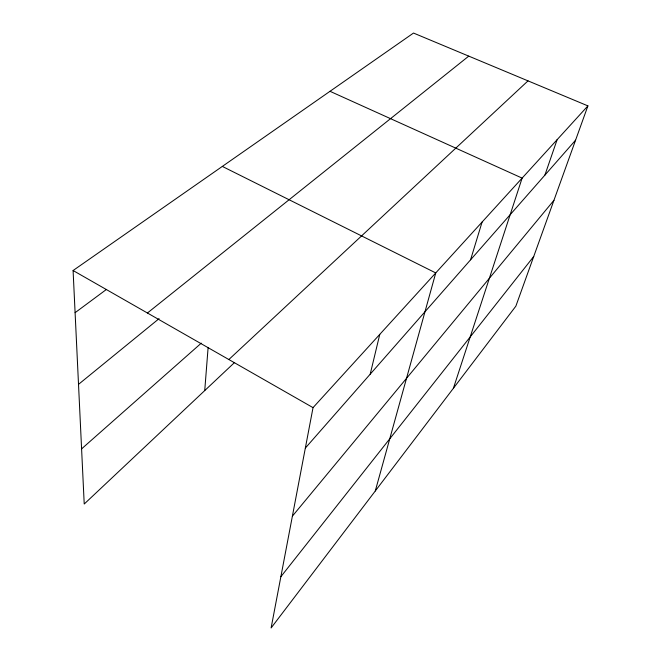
<?xml version="1.0" encoding="UTF-8"?>
<svg xmlns="http://www.w3.org/2000/svg" width="661" height="661" viewBox="0 0 661 661"><rect width="100%" height="100%" fill="white"/><g stroke="black" fill="none" stroke-linecap="round" stroke-linejoin="round"><path stroke-width="0.99" d="M204.736 390.577L208.108 347.595M587.91 105.884L313.033 407.639L271.117 627.95L515.861 306.15L587.91 105.884L413.505 33.05L73.09 270.523L84.22 504.021L234.581 362.484M370.21 374.159L379.769 334.375M375.283 490.983L435.748 272.927L222.327 166.415M470.566 259.823L482.076 222.071M453.429 388.23L522.124 178.106L330.004 91.301M544.887 175.14L557.107 139.711M280.867 576.706L533.733 256.476M292.385 516.158L553.943 200.3M305.341 448.075L575.574 140.173M228.855 359.534L528.007 80.873M81.592 448.869L201.283 343.15M78.519 384.363L159.086 318.635M147.428 313L468.756 56.127M75.098 312.678L106.495 289.402M73.09 270.523L313.033 407.639"/></g></svg>
